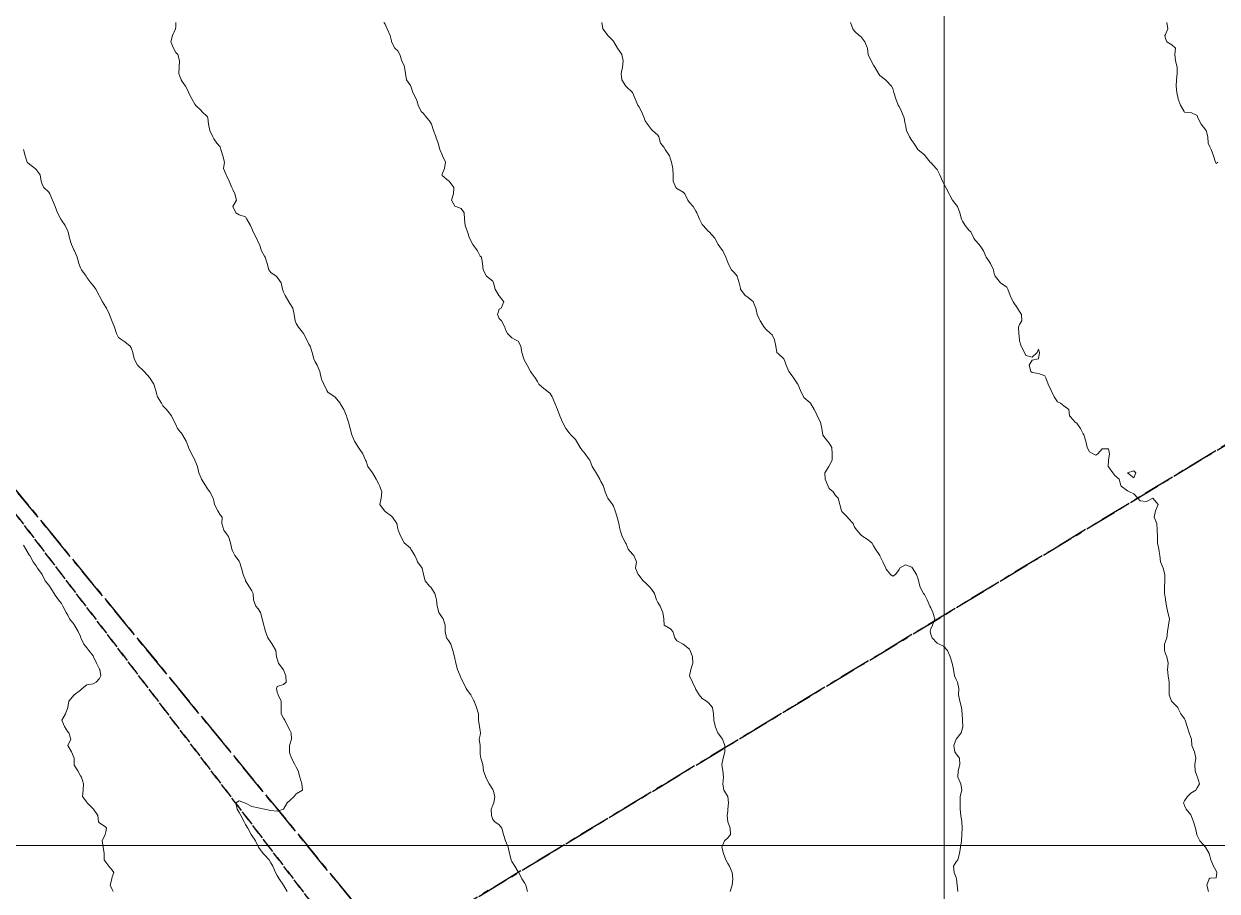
# Model space of a CAD drawing. Header units: centimetres. Extents: x 0 to 642158, y -847 to 649707.
# Drawn here: x 616594.3 to 616688.3, y 619883.8 to 619952.2 of the extents above; entities that cross this region are included whole.
import ezdxf

# ---------------------------------------------------------------- set-up
doc = ezdxf.new("R2010")
doc.units = ezdxf.units.CM
doc.header["$MEASUREMENT"] = 0
doc.linetypes.add('CENTERX2', pattern=[4, 2.5, -0.5, 0.5, -0.5])
doc.linetypes.add('JIS_02_0.7', pattern=[1.35, 0.75, -0.6])
for name, color, linetype, lineweight in [('MEV_grille', 254, 'Continuous', 9), ('WAL_parcellaire agricole', 7, 'JIS_02_0.7', 25), ('WAL_topographie 0.5', 253, 'Continuous', 20)]:
    doc.layers.add(name, color=color, linetype=linetype, lineweight=lineweight)
doc.layers.add('SPW_parcellaire cadastral', color=7, linetype='CENTERX2', lineweight=25, true_color=0xff0542)

# ---------------------------------------------------------------- blocks, each defined once
blk = doc.blocks.new('*U114')
at = {"layer": 'MEV_grille', "transparency": 33554687}
blk.add_lwpolyline([(-1338.461, 0), (1338.461, 0)], dxfattribs=at)
blk = doc.blocks.new('*U115')
at = {"layer": 'MEV_grille', "color": 0, "linetype": 'ByBlock', "lineweight": -2, "transparency": 16777216}
blk.add_blockref('*U114', (0, -2500), dxfattribs=at)
blk = doc.blocks.new('*U112')
at = {"layer": 'MEV_grille', "transparency": 33554687}
blk.add_lwpolyline([(0, 1825.476), (0, -1825.476)], dxfattribs=at)
blk = doc.blocks.new('*U113')
at = {"layer": 'MEV_grille', "color": 0, "linetype": 'ByBlock', "lineweight": -2, "transparency": 16777216}
blk.add_blockref('*U112', (1300, 0), dxfattribs=at)

msp = doc.modelspace()

# ---------------------------------------------------------------- linework, layer by layer
at = {"layer": 'SPW_parcellaire cadastral'}
for points in [[(616355.609, 620035.233), (616378.108, 620007.221), (616400.237, 619979.265), (616422.785, 619950.78), (616439.841, 619964.523), (616461.863, 619982.253), (616492.788, 620006.697), (616550.104, 619925.624), (616572.77, 619940.88), (616623.295, 619879.226), (616638.833, 619846.604), (616561.893, 619856.194), (616477.994, 619855.633), (616412.752, 619840.793), (616397.069, 619835.25), (616327.133, 619940.117), (616280.663, 620008.691), (616334.421, 620061.615), (616355.609, 620035.233)], [(616592.602, 619953.958), (616677.902, 620010.166), (616699.581, 619971.047), (616722.531, 619984.249), (616748.583, 619955.437), (616723.426, 619939.929), (616701.911, 619926.767), (616623.295, 619879.226), (616572.77, 619940.88), (616592.602, 619953.958)], [(616623.295, 619879.226), (616701.911, 619926.767), (616759.852, 619843.513), (616742.762, 619840.084), (616722.215, 619839.821), (616689.668, 619841.104), (616638.833, 619846.604), (616623.295, 619879.226)]]:
    msp.add_lwpolyline(points, dxfattribs=at)
at = {"layer": 'WAL_parcellaire agricole'}
for points in [[(616269.984, 619995.149), (616319.644, 620046.821), (616335.142, 620062.822), (616389.483, 619995.496), (616420.153, 619957.833), (616433.819, 619968.168), (616448.984, 619981.003), (616486.646, 620012.341), (616545.989, 619931.348), (616567.653, 619947.684), (616643.831, 619847.527), (616616.664, 619852.357), (616586.164, 619856.187), (616565.997, 619858.351), (616509.664, 619858.011), (616471.498, 619855.007), (616437.999, 619847.837), (616396.501, 619834.499), (616337.992, 619916.324), (616292.486, 619970.818), (616269.984, 619995.149)], [(616872.99, 619891.386), (616829.993, 619869.882), (616799.495, 619856.378), (616776.996, 619848.876), (616760.83, 619845.041), (616743.164, 619842.039), (616720.831, 619840.703), (616687.385, 619842.743), (616662.664, 619845.696), (616649.998, 619847.736), (616646.705, 619847.078), (616643.831, 619847.527), (616567.653, 619947.684), (616545.483, 619980.848), (616593.478, 620018.353), (616651.472, 620062.359)]]:
    msp.add_lwpolyline(points, dxfattribs=at)
at = {"layer": 'WAL_topographie 0.5'}
for points in [[(616606.275, 619952.25), (616606.25, 619951.917), (616606.232, 619951.75), (616606, 619951.25), (616605.875, 619950.75), (616606.091, 619950.25), (616606.25, 619949.9), (616606.417, 619949.75), (616606.56, 619949.25), (616606.512, 619948.75), (616606.505, 619948.25), (616606.67, 619947.75), (616606.75, 619947.604), (616607.033, 619947.25), (616607.25, 619946.786), (616607.272, 619946.75), (616607.533, 619946.25), (616607.75, 619945.833), (616607.817, 619945.75), (616608.25, 619945.317), (616608.313, 619945.25), (616608.75, 619944.813), (616608.782, 619944.75), (616608.824, 619944.25), (616608.938, 619943.75), (616609.19, 619943.25), (616609.25, 619943.083), (616609.5, 619942.75), (616609.75, 619942.45), (616609.811, 619942.25), (616609.967, 619941.75), (616610.091, 619941.25), (616610.031, 619940.75), (616610.219, 619940.25), (616610.25, 619940.2), (616610.454, 619939.75), (616610.678, 619939.25), (616610.75, 619939.1), (616610.909, 619938.75), (616611.05, 619938.25), (616610.75, 619937.75), (616611, 619937.25), (616611.25, 619937.111), (616611.75, 619936.942), (616611.869, 619936.75), (616612.158, 619936.25), (616612.25, 619936.023), (616612.344, 619935.75), (616612.614, 619935.25), (616612.75, 619934.95), (616612.861, 619934.75), (616613.018, 619934.25), (616613.25, 619933.844), (616613.293, 619933.75), (616613.456, 619933.25), (616613.588, 619932.75), (616613.75, 619932.55), (616614.159, 619932.25), (616614.25, 619932.173), (616614.564, 619931.75), (616614.669, 619931.25), (616614.75, 619931), (616614.867, 619930.75), (616615.177, 619930.25), (616615.25, 619930.103), (616615.49, 619929.75), (616615.579, 619929.25), (616615.672, 619928.75), (616615.75, 619928.544), (616615.935, 619928.25), (616616.25, 619927.845), (616616.313, 619927.75), (616616.583, 619927.25), (616616.75, 619926.897), (616616.843, 619926.75), (616617.007, 619926.25), (616617.14, 619925.75), (616617.25, 619925.5), (616617.391, 619925.25), (616617.622, 619924.75), (616617.722, 619924.25), (616617.75, 619924.15), (616617.912, 619923.75), (616618.15, 619923.25), (616618.25, 619923.118), (616618.75, 619922.783), (616618.787, 619922.75), (616619.213, 619922.25), (616619.25, 619922.183), (616619.51, 619921.75), (616619.72, 619921.25), (616619.75, 619921.159), (616619.865, 619920.75), (616620.006, 619920.25), (616620.135, 619919.75), (616620.25, 619919.45), (616620.341, 619919.25), (616620.659, 619918.75), (616620.75, 619918.592), (616621, 619918.25), (616621.213, 619917.75), (616621.25, 619917.673), (616621.399, 619917.25), (616621.75, 619916.75), (616621.75, 619916.75), (616622.046, 619916.25), (616622.25, 619915.857), (616622.306, 619915.75), (616622.49, 619915.25), (616622.437, 619914.75), (616622.345, 619914.25), (616622.7, 619913.75), (616622.75, 619913.717), (616623.25, 619913.333), (616623.333, 619913.25), (616623.67, 619912.75), (616623.75, 619912.35), (616623.781, 619912.25), (616624, 619911.75), (616624.25, 619911.25), (616624.25, 619911.25), (616624.75, 619910.821), (616624.786, 619910.75), (616625.083, 619910.25), (616625.25, 619909.893), (616625.303, 619909.75), (616625.667, 619909.25), (616625.75, 619908.875), (616625.773, 619908.75), (616625.909, 619908.25), (616626.25, 619907.833), (616626.344, 619907.75), (616626.682, 619907.25), (616626.75, 619906.95), (616626.79, 619906.75), (616626.853, 619906.25), (616627, 619905.75), (616627.25, 619905.354), (616627.326, 619905.25), (616627.482, 619904.75), (616627.486, 619904.25), (616627.583, 619903.75), (616627.75, 619903.544), (616627.929, 619903.25), (616628.102, 619902.75), (616628.215, 619902.25), (616628.25, 619902.107), (616628.333, 619901.75), (616628.456, 619901.25), (616628.655, 619900.75), (616628.75, 619900.544), (616628.897, 619900.25), (616629.147, 619899.75), (616629.25, 619899.598), (616629.5, 619899.25), (616629.75, 619898.779), (616629.763, 619898.75), (616629.964, 619898.25), (616630.117, 619897.75), (616630.112, 619897.25), (616630.2, 619896.75), (616630.25, 619896.417), (616630.279, 619896.25), (616630.25, 619896.083), (616630.173, 619895.75), (616630.25, 619895.25), (616630.25, 619895.25), (616630.25, 619895.249), (616630.231, 619894.75), (616630.25, 619894.583), (616630.298, 619894.25), (616630.442, 619893.75), (616630.511, 619893.25), (616630.685, 619892.75), (616630.75, 619892.635), (616630.942, 619892.25), (616631.25, 619891.779), (616631.269, 619891.75), (616631.41, 619891.25), (616631.333, 619890.75), (616631.25, 619890.562), (616631.103, 619890.25), (616631.13, 619889.75), (616631.25, 619889.417), (616631.4, 619889.25), (616631.75, 619889.017), (616631.941, 619888.75), (616632.089, 619888.25), (616632.25, 619887.75), (616632.25, 619887.75), (616632.447, 619887.25), (616632.561, 619886.75), (616632.682, 619886.25), (616632.75, 619886.118), (616632.976, 619885.75), (616633.25, 619885.303), (616633.28, 619885.25), (616633.526, 619884.75), (616633.75, 619884.44), (616633.833, 619884.25), (616633.975, 619883.75)], [(616622.663, 619952.25), (616622.75, 619952.132), (616622.921, 619951.75), (616623.155, 619951.25), (616623.25, 619950.813), (616623.263, 619950.75), (616623.518, 619950.25), (616623.75, 619950.018), (616623.917, 619949.75), (616624.083, 619949.25), (616624.25, 619948.833), (616624.279, 619948.75), (616624.365, 619948.25), (616624.441, 619947.75), (616624.75, 619947.286), (616624.771, 619947.25), (616624.95, 619946.75), (616625.197, 619946.25), (616625.25, 619946.125), (616625.357, 619945.75), (616625.591, 619945.25), (616625.75, 619945.11), (616626.05, 619944.75), (616626.25, 619944.5), (616626.404, 619944.25), (616626.579, 619943.75), (616626.75, 619943.283), (616626.762, 619943.25), (616626.939, 619942.75), (616627.058, 619942.25), (616627.25, 619941.833), (616627.288, 619941.75), (616627.519, 619941.25), (616627.435, 619940.75), (616627.25, 619940.296), (616627.224, 619940.25), (616627.25, 619940.205), (616627.75, 619939.778), (616627.792, 619939.75), (616628.179, 619939.25), (616628.139, 619938.75), (616627.989, 619938.25), (616628.25, 619937.788), (616628.321, 619937.75), (616628.75, 619937.607), (616628.992, 619937.25), (616629, 619936.75), (616629.06, 619936.25), (616629.25, 619935.75), (616629.25, 619935.75), (616629.41, 619935.25), (616629.663, 619934.75), (616629.75, 619934.65), (616630.036, 619934.25), (616630.25, 619933.85), (616630.344, 619933.75), (616630.417, 619933.25), (616630.477, 619932.75), (616630.75, 619932.25), (616630.75, 619932.25), (616631.25, 619931.861), (616631.292, 619931.75), (616631.437, 619931.25), (616631.721, 619930.75), (616631.75, 619930.7), (616632.096, 619930.25), (616631.893, 619929.75), (616631.75, 619929.65), (616631.612, 619929.25), (616631.75, 619928.917), (616631.932, 619928.75), (616632.196, 619928.25), (616632.25, 619928.036), (616632.393, 619927.75), (616632.75, 619927.393), (616633.036, 619927.25), (616633.25, 619927.125), (616633.454, 619926.75), (616633.518, 619926.25), (616633.687, 619925.75), (616633.75, 619925.607), (616633.95, 619925.25), (616634.206, 619924.75), (616634.25, 619924.673), (616634.573, 619924.25), (616634.75, 619923.95), (616634.861, 619923.75), (616635.25, 619923.417), (616635.469, 619923.25), (616635.75, 619923.013), (616635.922, 619922.75), (616636.137, 619922.25), (616636.25, 619921.932), (616636.345, 619921.75), (616636.532, 619921.25), (616636.721, 619920.75), (616636.75, 619920.697), (616637.007, 619920.25), (616637.25, 619919.902), (616637.396, 619919.75), (616637.75, 619919.381), (616637.841, 619919.25), (616638.135, 619918.75), (616638.25, 619918.562), (616638.518, 619918.25), (616638.75, 619917.925), (616638.89, 619917.75), (616639.058, 619917.25), (616639.25, 619916.956), (616639.385, 619916.75), (616639.681, 619916.25), (616639.75, 619916.068), (616639.925, 619915.75), (616640.083, 619915.25), (616640.25, 619914.875), (616640.306, 619914.75), (616640.679, 619914.25), (616640.75, 619914.117), (616640.887, 619913.75), (616641.047, 619913.25), (616641.167, 619912.75), (616641.25, 619912.333), (616641.265, 619912.25), (616641.442, 619911.75), (616641.706, 619911.25), (616641.75, 619911.167), (616641.917, 619910.75), (616642.25, 619910.35), (616642.343, 619910.25), (616642.566, 619909.75), (616642.485, 619909.25), (616642.691, 619908.75), (616642.75, 619908.683), (616643.092, 619908.25), (616643.25, 619908.113), (616643.613, 619907.75), (616643.75, 619907.583), (616643.99, 619907.25), (616644.146, 619906.75), (616644.25, 619906.542), (616644.417, 619906.25), (616644.639, 619905.75), (616644.706, 619905.25), (616644.75, 619904.75), (616644.75, 619904.75), (616645.25, 619904.45), (616645.432, 619904.25), (616645.594, 619903.75), (616645.75, 619903.5), (616646.25, 619903.25), (616646.25, 619903.25), (616646.75, 619902.85), (616646.8, 619902.75), (616646.977, 619902.25), (616647.012, 619901.75), (616646.85, 619901.25), (616646.75, 619900.75), (616646.975, 619900.25), (616647.214, 619899.75), (616647.25, 619899.679), (616647.5, 619899.25), (616647.75, 619898.964), (616648.071, 619898.75), (616648.25, 619898.625), (616648.562, 619898.25), (616648.637, 619897.75), (616648.669, 619897.25), (616648.75, 619896.821), (616648.764, 619896.75), (616648.96, 619896.25), (616649.25, 619895.875), (616649.331, 619895.75), (616649.537, 619895.25), (616649.534, 619894.75), (616649.393, 619894.25), (616649.298, 619893.75), (616649.375, 619893.25), (616649.423, 619892.75), (616649.355, 619892.25), (616649.45, 619891.75), (616649.75, 619891.25), (616649.75, 619891.25), (616649.804, 619890.75), (616649.767, 619890.25), (616649.75, 619890.083), (616649.714, 619889.75), (616649.75, 619889.25), (616649.75, 619889.25), (616649.937, 619888.75), (616649.961, 619888.25), (616649.75, 619887.983), (616649.5, 619887.75), (616649.294, 619887.25), (616649.417, 619886.75), (616649.595, 619886.25), (616649.75, 619885.955), (616649.895, 619885.75), (616650.1, 619885.25), (616650.143, 619884.75), (616650.107, 619884.25), (616649.946, 619883.75)], [(616639.841, 619952.25), (616639.917, 619951.75), (616640.25, 619951.306), (616640.3, 619951.25), (616640.75, 619950.8), (616640.767, 619950.75), (616641.078, 619950.25), (616641.25, 619949.987), (616641.395, 619949.75), (616641.5, 619949.25), (616641.472, 619948.75), (616641.35, 619948.25), (616641.398, 619947.75), (616641.729, 619947.25), (616641.75, 619947.221), (616642.25, 619946.75), (616642.25, 619946.75), (616642.462, 619946.25), (616642.678, 619945.75), (616642.75, 619945.65), (616642.95, 619945.25), (616643.156, 619944.75), (616643.25, 619944.519), (616643.425, 619944.25), (616643.75, 619943.817), (616643.817, 619943.75), (616644.25, 619943.368), (616644.327, 619943.25), (616644.464, 619942.75), (616644.75, 619942.397), (616644.828, 619942.25), (616645.16, 619941.75), (616645.25, 619941.481), (616645.327, 619941.25), (616645.417, 619940.75), (616645.458, 619940.25), (616645.45, 619939.75), (616645.673, 619939.25), (616645.75, 619939.17), (616646.25, 619938.875), (616646.359, 619938.75), (616646.614, 619938.25), (616646.75, 619938.062), (616647.028, 619937.75), (616647.25, 619937.386), (616647.325, 619937.25), (616647.538, 619936.75), (616647.75, 619936.338), (616647.815, 619936.25), (616648.25, 619935.796), (616648.3, 619935.75), (616648.731, 619935.25), (616648.75, 619935.217), (616649, 619934.75), (616649.25, 619934.4), (616649.354, 619934.25), (616649.612, 619933.75), (616649.75, 619933.35), (616649.774, 619933.25), (616650.062, 619932.75), (616650.25, 619932.556), (616650.487, 619932.25), (616650.655, 619931.75), (616650.75, 619931.306), (616650.767, 619931.25), (616651.139, 619930.75), (616651.25, 619930.65), (616651.75, 619930.269), (616651.767, 619930.25), (616651.976, 619929.75), (616652.06, 619929.25), (616652.25, 619928.857), (616652.31, 619928.75), (616652.614, 619928.25), (616652.75, 619928.092), (616653.132, 619927.75), (616653.25, 619927.632), (616653.431, 619927.25), (616653.536, 619926.75), (616653.617, 619926.25), (616653.75, 619926.139), (616654.162, 619925.75), (616654.25, 619925.562), (616654.359, 619925.25), (616654.576, 619924.75), (616654.75, 619924.515), (616654.946, 619924.25), (616655.25, 619923.783), (616655.269, 619923.75), (616655.482, 619923.25), (616655.718, 619922.75), (616655.75, 619922.691), (616656.25, 619922.275), (616656.274, 619922.25), (616656.554, 619921.75), (616656.75, 619921.406), (616656.803, 619921.25), (616657.053, 619920.75), (616657.169, 619920.25), (616657.235, 619919.75), (616657.25, 619919.726), (616657.62, 619919.25), (616657.75, 619919.104), (616657.948, 619918.75), (616657.991, 619918.25), (616657.983, 619917.75), (616657.75, 619917.313), (616657.717, 619917.25), (616657.393, 619916.75), (616657.432, 619916.25), (616657.628, 619915.75), (616657.75, 619915.523), (616658.05, 619915.25), (616658.25, 619914.964), (616658.464, 619914.75), (616658.595, 619914.25), (616658.726, 619913.75), (616658.75, 619913.715), (616659.2, 619913.25), (616659.25, 619913.178), (616659.625, 619912.75), (616659.75, 619912.477), (616659.917, 619912.25), (616660.25, 619911.865), (616660.4, 619911.75), (616660.75, 619911.531), (616661.096, 619911.25), (616661.25, 619911), (616661.393, 619910.75), (616661.726, 619910.25), (616661.75, 619910.208), (616661.962, 619909.75), (616662.198, 619909.25), (616662.25, 619909.15), (616662.583, 619908.75), (616662.75, 619908.6), (616662.981, 619908.75), (616663.25, 619909.139), (616663.3, 619909.25), (616663.75, 619909.507), (616664.25, 619909.321), (616664.315, 619909.25), (616664.622, 619908.75), (616664.75, 619908.375), (616664.793, 619908.25), (616664.922, 619907.75), (616665.191, 619907.25), (616665.25, 619907.159), (616665.464, 619906.75), (616665.683, 619906.25), (616665.75, 619906.107), (616665.906, 619905.75), (616666.074, 619905.25), (616665.893, 619904.75), (616665.75, 619904.464), (616665.692, 619904.25), (616665.75, 619904), (616665.857, 619903.75), (616666.25, 619903.327), (616666.417, 619903.25), (616666.75, 619903.083), (616667.058, 619902.75), (616667.25, 619902.333), (616667.273, 619902.25), (616667.445, 619901.75), (616667.536, 619901.25), (616667.615, 619900.75), (616667.75, 619900.458), (616667.854, 619900.25), (616667.958, 619899.75), (616667.929, 619899.25), (616668.043, 619898.75), (616668.179, 619898.25), (616668.231, 619897.75), (616668.25, 619897.251), (616668.25, 619897.25), (616668.274, 619896.75), (616668.25, 619896.625), (616668.143, 619896.25), (616667.75, 619895.75), (616667.75, 619895.75), (616667.577, 619895.25), (616667.645, 619894.75), (616667.75, 619894.607), (616668.013, 619894.25), (616668.036, 619893.75), (616667.904, 619893.25), (616667.893, 619892.75), (616668.132, 619892.25), (616668.191, 619891.75), (616668.058, 619891.25), (616668.059, 619890.75), (616668.079, 619890.25), (616668.122, 619889.75), (616668.203, 619889.25), (616668.229, 619888.75), (616668.212, 619888.25), (616668.183, 619887.75), (616668.083, 619887.25), (616668.028, 619886.75), (616667.889, 619886.25), (616667.75, 619886.094), (616667.546, 619885.75), (616667.597, 619885.25), (616667.75, 619884.857), (616667.788, 619884.75), (616667.837, 619884.25), (616667.883, 619883.75)], [(616659.429, 619952.25), (616659.613, 619951.75), (616659.75, 619951.583), (616660.103, 619951.25), (616660.25, 619951.146), (616660.567, 619950.75), (616660.75, 619950.292), (616660.76, 619950.25), (616660.83, 619949.75), (616661.062, 619949.25), (616661.25, 619948.893), (616661.35, 619948.75), (616661.643, 619948.25), (616661.75, 619948.083), (616662.179, 619947.75), (616662.25, 619947.702), (616662.663, 619947.25), (616662.75, 619947.068), (616662.853, 619946.75), (616663.008, 619946.25), (616663.189, 619945.75), (616663.25, 619945.645), (616663.442, 619945.25), (616663.65, 619944.75), (616663.74, 619944.25), (616663.75, 619944.194), (616663.843, 619943.75), (616664.083, 619943.25), (616664.25, 619942.961), (616664.417, 619942.75), (616664.727, 619942.25), (616664.75, 619942.222), (616665.25, 619941.833), (616665.313, 619941.75), (616665.717, 619941.25), (616665.75, 619941.224), (616666.178, 619940.75), (616666.25, 619940.671), (616666.466, 619940.25), (616666.675, 619939.75), (616666.75, 619939.598), (616666.95, 619939.25), (616667.212, 619938.75), (616667.25, 619938.662), (616667.469, 619938.25), (616667.75, 619937.89), (616667.853, 619937.75), (616668.042, 619937.25), (616668.164, 619936.75), (616668.25, 619936.6), (616668.469, 619936.25), (616668.75, 619935.89), (616668.896, 619935.75), (616669.139, 619935.25), (616669.25, 619935.1), (616669.554, 619934.75), (616669.75, 619934.5), (616669.9, 619934.25), (616670.107, 619933.75), (616670.25, 619933.571), (616670.464, 619933.25), (616670.705, 619932.75), (616670.75, 619932.45), (616670.817, 619932.25), (616671.25, 619931.75), (616671.25, 619931.75), (616671.75, 619931.406), (616671.814, 619931.25), (616672.007, 619930.75), (616672.25, 619930.25), (616672.25, 619930.25), (616672.592, 619929.75), (616672.75, 619929.489), (616672.903, 619929.25), (616672.917, 619928.75), (616672.75, 619928.459), (616672.661, 619928.25), (616672.683, 619927.75), (616672.735, 619927.25), (616672.75, 619927.167), (616672.882, 619926.75), (616673.15, 619926.25), (616673.25, 619926), (616673.75, 619925.875), (616674.125, 619926.25), (616674.25, 619926.5), (616674.313, 619926.25), (616674.25, 619925.75), (616674.25, 619925.75), (616673.75, 619925.65), (616673.5, 619925.25), (616673.65, 619924.75), (616673.75, 619924.658), (616674.25, 619924.583), (616674.75, 619924.393), (616674.813, 619924.25), (616675.012, 619923.75), (616675.25, 619923.25), (616675.25, 619923.25), (616675.463, 619922.75), (616675.75, 619922.353), (616675.983, 619922.25), (616676.25, 619922.05), (616676.625, 619921.75), (616676.679, 619921.25), (616676.75, 619921.183), (616677.132, 619920.75), (616677.25, 619920.683), (616677.539, 619920.25), (616677.75, 619919.837), (616677.804, 619919.75), (616677.968, 619919.25), (616678.079, 619918.75), (616678.25, 619918.4), (616678.55, 619918.25), (616678.75, 619918.139), (616678.917, 619918.25), (616679.25, 619918.65), (616679.75, 619918.65), (616679.841, 619918.25), (616679.75, 619917.75), (616679.75, 619917.749), (616679.73, 619917.25), (616679.75, 619917.231), (616680.107, 619916.75), (616680.25, 619916.558), (616680.598, 619916.25), (616680.736, 619915.75), (616680.75, 619915.712), (616681.25, 619915.338), (616681.417, 619915.25), (616681.75, 619915.113), (616682.07, 619914.75), (616682.25, 619914.554), (616682.75, 619914.487), (616683.25, 619914.75), (616683.25, 619914.75), (616683.25, 619914.75), (616683.679, 619914.25), (616683.464, 619913.75), (616683.361, 619913.25), (616683.56, 619912.75), (616683.588, 619912.25), (616683.615, 619911.75), (616683.629, 619911.25), (616683.713, 619910.75), (616683.75, 619910.55), (616683.8, 619910.25), (616683.853, 619909.75), (616684.074, 619909.25), (616684.205, 619908.75), (616684.201, 619908.25), (616684.167, 619907.75), (616684.169, 619907.25), (616684.25, 619906.833), (616684.26, 619906.75), (616684.325, 619906.25), (616684.435, 619905.75), (616684.566, 619905.25), (616684.489, 619904.75), (616684.413, 619904.25), (616684.345, 619903.75), (616684.25, 619903.459), (616684.18, 619903.25), (616684.182, 619902.75), (616684.25, 619902.5), (616684.354, 619902.25), (616684.47, 619901.75), (616684.404, 619901.25), (616684.472, 619900.75), (616684.543, 619900.25), (616684.542, 619899.75), (616684.538, 619899.25), (616684.734, 619898.75), (616684.75, 619898.732), (616685.215, 619898.25), (616685.25, 619898.179), (616685.464, 619897.75), (616685.75, 619897.35), (616685.809, 619897.25), (616685.947, 619896.75), (616686.125, 619896.25), (616686.25, 619895.886), (616686.298, 619895.75), (616686.319, 619895.25), (616686.546, 619894.75), (616686.629, 619894.25), (616686.562, 619893.75), (616686.583, 619893.25), (616686.75, 619892.821), (616686.775, 619892.75), (616686.938, 619892.25), (616686.75, 619891.917), (616686.635, 619891.75), (616686.25, 619891.5), (616685.987, 619891.25), (616685.75, 619890.904), (616685.663, 619890.75), (616685.75, 619890.528), (616685.882, 619890.25), (616686.25, 619889.783), (616686.267, 619889.75), (616686.448, 619889.25), (616686.6, 619888.75), (616686.716, 619888.25), (616686.75, 619888.162), (616686.956, 619887.75), (616687.25, 619887.417), (616687.411, 619887.25), (616687.681, 619886.75), (616687.75, 619886.568), (616687.829, 619886.25), (616688.031, 619885.75), (616688.25, 619885.381), (616688.307, 619885.25), (616688.25, 619884.834), (616687.75, 619884.809), (616687.679, 619884.75), (616687.5, 619884.25), (616687.637, 619883.75)], [(616684.355, 619952.25), (616684.428, 619951.75), (616684.25, 619951.313), (616684.198, 619951.25), (616684.25, 619951), (616684.344, 619950.75), (616684.75, 619950.49), (616685.036, 619950.25), (616684.988, 619949.75), (616685.042, 619949.25), (616685.161, 619948.75), (616685.167, 619948.25), (616685.109, 619947.75), (616685.091, 619947.25), (616685.134, 619946.75), (616685.24, 619946.25), (616685.25, 619946.222), (616685.431, 619945.75), (616685.712, 619945.25), (616685.75, 619945.205), (616686.25, 619945.172), (616686.75, 619944.917), (616686.809, 619944.75), (616687.058, 619944.25), (616687.25, 619944.008), (616687.45, 619943.75), (616687.583, 619943.25), (616687.62, 619942.75), (616687.75, 619942.45), (616687.837, 619942.25), (616688.043, 619941.75), (616688.181, 619941.25), (616688.25, 619941.139), (616688.383, 619941.25)], [(616594.269, 619942.25), (616594.379, 619941.75), (616594.56, 619941.25), (616594.75, 619941.06), (616595.178, 619940.75), (616595.25, 619940.685), (616595.562, 619940.25), (616595.653, 619939.75), (616595.75, 619939.45), (616595.85, 619939.25), (616596.25, 619938.887), (616596.329, 619938.75), (616596.542, 619938.25), (616596.75, 619937.75), (616596.75, 619937.75), (616596.935, 619937.25), (616597.212, 619936.75), (616597.25, 619936.687), (616597.534, 619936.25), (616597.75, 619935.806), (616597.775, 619935.75), (616597.888, 619935.25), (616598.042, 619934.75), (616598.25, 619934.295), (616598.274, 619934.25), (616598.484, 619933.75), (616598.63, 619933.25), (616598.75, 619932.917), (616598.833, 619932.75), (616599.189, 619932.25), (616599.25, 619932.163), (616599.567, 619931.75), (616599.75, 619931.521), (616599.947, 619931.25), (616600.217, 619930.75), (616600.25, 619930.682), (616600.476, 619930.25), (616600.75, 619929.808), (616600.788, 619929.75), (616601.038, 619929.25), (616601.231, 619928.75), (616601.25, 619928.7), (616601.43, 619928.25), (616601.583, 619927.75), (616601.75, 619927.437), (616602.015, 619927.25), (616602.25, 619927.09), (616602.675, 619926.75), (616602.75, 619926.6), (616602.871, 619926.25), (616602.971, 619925.75), (616603.236, 619925.25), (616603.25, 619925.233), (616603.75, 619924.769), (616603.765, 619924.75), (616604.215, 619924.25), (616604.25, 619924.206), (616604.519, 619923.75), (616604.675, 619923.25), (616604.75, 619923), (616604.825, 619922.75), (616605.132, 619922.25), (616605.25, 619922.036), (616605.523, 619921.75), (616605.75, 619921.5), (616605.929, 619921.25), (616606.169, 619920.75), (616606.25, 619920.571), (616606.4, 619920.25), (616606.75, 619919.794), (616606.779, 619919.75), (616607.079, 619919.25), (616607.25, 619918.788), (616607.269, 619918.75), (616607.49, 619918.25), (616607.75, 619917.786), (616607.767, 619917.75), (616607.982, 619917.25), (616608.083, 619916.75), (616608.25, 619916.341), (616608.287, 619916.25), (616608.609, 619915.75), (616608.75, 619915.485), (616608.94, 619915.25), (616609.212, 619914.75), (616609.25, 619914.55), (616609.31, 619914.25), (616609.576, 619913.75), (616609.75, 619913.442), (616609.906, 619913.25), (616609.875, 619912.75), (616610.056, 619912.25), (616610.25, 619911.95), (616610.404, 619911.75), (616610.575, 619911.25), (616610.675, 619910.75), (616610.75, 619910.555), (616610.899, 619910.25), (616611.25, 619909.786), (616611.276, 619909.75), (616611.45, 619909.25), (616611.561, 619908.75), (616611.75, 619908.283), (616611.762, 619908.25), (616612.078, 619907.75), (616612.25, 619907.46), (616612.35, 619907.25), (616612.385, 619906.75), (616612.562, 619906.25), (616612.75, 619906.036), (616612.932, 619905.75), (616613.063, 619905.25), (616613.19, 619904.75), (616613.25, 619904.536), (616613.319, 619904.25), (616613.5, 619903.75), (616613.75, 619903.4), (616613.857, 619903.25), (616614.139, 619902.75), (616614.201, 619902.25), (616614.25, 619902.096), (616614.363, 619901.75), (616614.729, 619901.25), (616614.75, 619901.219), (616614.924, 619900.75), (616614.95, 619900.25), (616614.75, 619900.076), (616614.25, 619899.917), (616614.192, 619899.75), (616614.25, 619899.472), (616614.321, 619899.25), (616614.557, 619898.75), (616614.568, 619898.25), (616614.558, 619897.75), (616614.75, 619897.417), (616614.843, 619897.25), (616615.091, 619896.75), (616615.25, 619896.458), (616615.354, 619896.25), (616615.383, 619895.75), (616615.25, 619895.35), (616615.226, 619895.25), (616615.214, 619894.75), (616615.25, 619894.639), (616615.38, 619894.25), (616615.65, 619893.75), (616615.75, 619893.544), (616615.893, 619893.25), (616616.023, 619892.75), (616616.182, 619892.25), (616616.25, 619891.75), (616616.25, 619891.75), (616616.25, 619891.75), (616615.75, 619891.45), (616615.576, 619891.25), (616615.25, 619890.924), (616615.039, 619890.75), (616614.75, 619890.25), (616614.75, 619890.25), (616614.25, 619890.083), (616613.75, 619890.132), (616613.25, 619890.25), (616613.25, 619890.25), (616612.75, 619890.356), (616612.25, 619890.456), (616611.75, 619890.714), (616611.673, 619890.75), (616611.25, 619890.903), (616610.988, 619890.75), (616611.099, 619890.25), (616611.25, 619889.968), (616611.392, 619889.75), (616611.635, 619889.25), (616611.75, 619889.022), (616611.926, 619888.75), (616612.189, 619888.25), (616612.25, 619888.155), (616612.53, 619887.75), (616612.75, 619887.309), (616612.789, 619887.25), (616613.149, 619886.75), (616613.25, 619886.63), (616613.607, 619886.25), (616613.75, 619886.019), (616613.898, 619885.75), (616614.111, 619885.25), (616614.25, 619885.005), (616614.417, 619884.75), (616614.75, 619884.259), (616614.756, 619884.25), (616615.048, 619883.75)], [(616681.917, 619916.75), (616681.75, 619916.361), (616681.25, 619916.75), (616681.25, 619916.75), (616681.25, 619916.75), (616681.75, 619916.909), (616681.917, 619916.75)], [(616594.25, 619911.067), (616594.437, 619910.75), (616594.734, 619910.25), (616594.75, 619910.227), (616595.008, 619909.75), (616595.25, 619909.419), (616595.365, 619909.25), (616595.722, 619908.75), (616595.75, 619908.702), (616595.974, 619908.25), (616596.25, 619907.913), (616596.357, 619907.75), (616596.672, 619907.25), (616596.75, 619907.12), (616597.017, 619906.75), (616597.25, 619906.458), (616597.365, 619906.25), (616597.632, 619905.75), (616597.75, 619905.537), (616597.889, 619905.25), (616598.25, 619904.788), (616598.281, 619904.75), (616598.564, 619904.25), (616598.75, 619903.854), (616598.785, 619903.75), (616599.013, 619903.25), (616599.25, 619902.96), (616599.417, 619902.75), (616599.75, 619902.317), (616599.783, 619902.25), (616600, 619901.75), (616600.25, 619901.276), (616600.261, 619901.25), (616600.356, 619900.75), (616600.25, 619900.531), (616599.985, 619900.25), (616599.75, 619900.125), (616599.25, 619900.054), (616598.882, 619899.75), (616598.75, 619899.618), (616598.25, 619899.25), (616598.25, 619899.25), (616597.827, 619898.75), (616597.75, 619898.25), (616597.75, 619898.25), (616597.567, 619897.75), (616597.287, 619897.25), (616597.476, 619896.75), (616597.75, 619896.345), (616597.824, 619896.25), (616597.985, 619895.75), (616597.75, 619895.25), (616598.036, 619894.75), (616598.25, 619894.25), (616598.25, 619894.25), (616598.25, 619894.249), (616598.239, 619893.75), (616598.25, 619893.719), (616598.538, 619893.25), (616598.75, 619892.857), (616598.838, 619892.75), (616598.993, 619892.25), (616598.958, 619891.75), (616598.896, 619891.25), (616599.25, 619890.803), (616599.287, 619890.75), (616599.75, 619890.269), (616599.772, 619890.25), (616600.111, 619889.75), (616600.173, 619889.25), (616600.25, 619889.167), (616600.75, 619888.818), (616600.81, 619888.75), (616600.75, 619888.45), (616600.697, 619888.25), (616600.446, 619887.75), (616600.53, 619887.25), (616600.625, 619886.75), (616600.625, 619886.25), (616600.75, 619886.068), (616600.983, 619885.75), (616601.25, 619885.442), (616601.364, 619885.25), (616601.25, 619884.893), (616601.218, 619884.75), (616601.094, 619884.25), (616601.25, 619883.9), (616601.327, 619883.75)]]:
    msp.add_lwpolyline(points, dxfattribs=at)

# ---------------------------------------------------------------- block references
at = {"layer": 'MEV_grille', "transparency": 33554687}
for name, p in [('*U113', (615366.814, 620593.644)), ('*U115', (616669.481, 622387.381))]:
    msp.add_blockref(name, p, dxfattribs=at)

doc.saveas('drawing.dxf')
